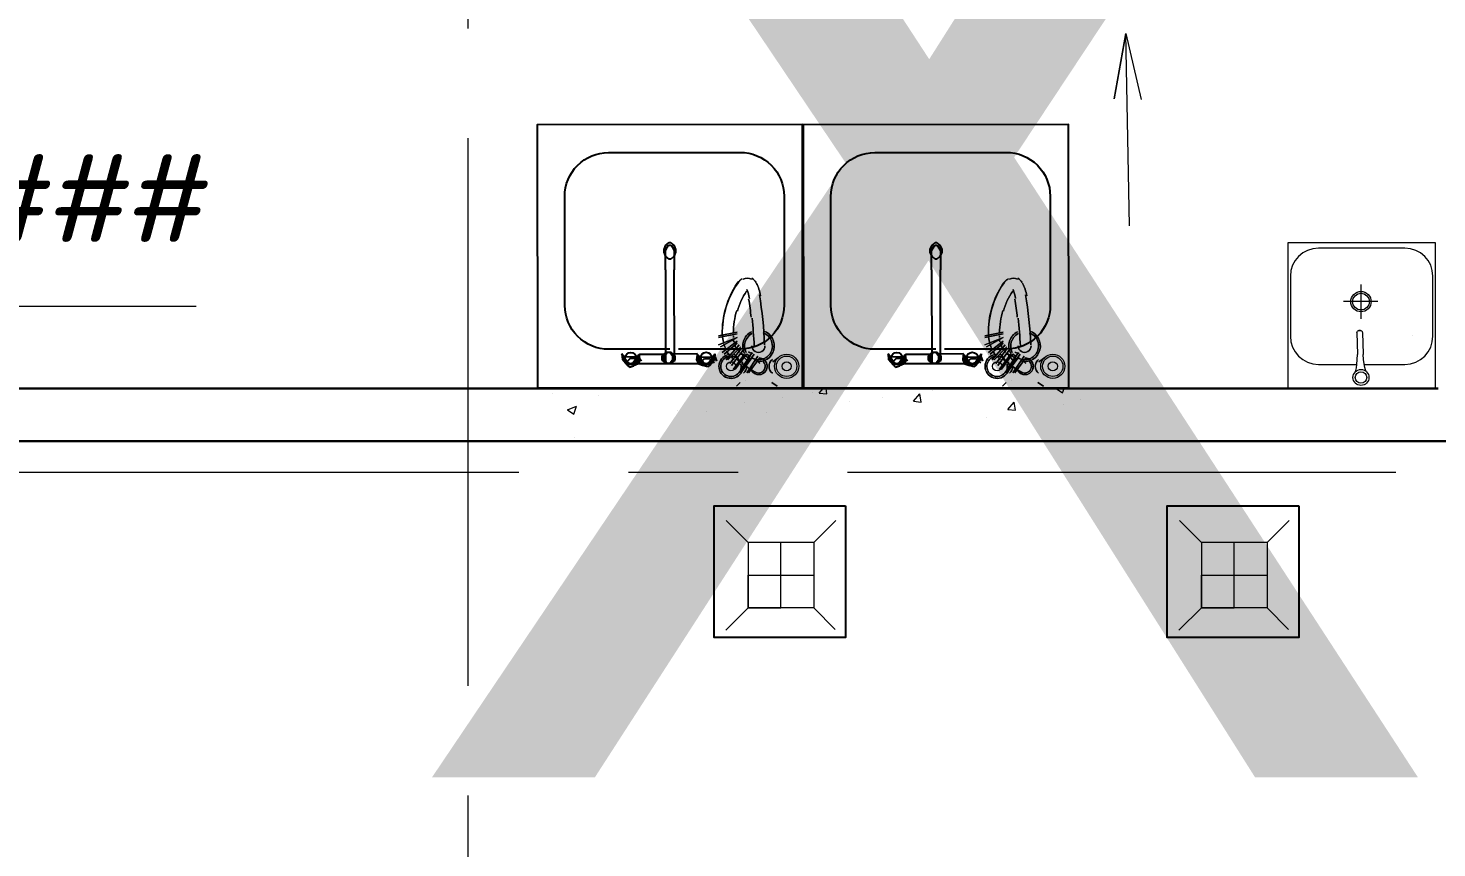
# Model space of a CAD drawing. Header units: millimetres. Extents: x -9096648 to 8741128, y -70248 to 735163.
# Drawn here: x -216237 to -213024, y 114744 to 116614 of the extents above; entities that cross this region are included whole.
import ezdxf
from ezdxf import colors
from ezdxf.entities.mleader import LeaderData, LeaderLine
from ezdxf.enums import TextEntityAlignment as Align
from ezdxf.math import Vec2, Vec3

# ---------------------------------------------------------------- set-up
doc = ezdxf.new("R2018")
doc.units = ezdxf.units.MM
doc.linetypes.add('CENTER', pattern=[2, 1.25, -0.25, 0.25, -0.25])
for name, color, linetype, lineweight in [('АР_Маркер экспликации', 239, 'Continuous', 13), ('АР_Номер помещения', 1, 'Continuous', 25), ('АР_Оси', 193, 'Continuous', 9), ('АР_Отметки', 250, 'Continuous', 15), ('АР_Перегородки газоблок', 165, 'Continuous', 30), ('АР_Перегородки газоблок_Штрих', 165, 'Continuous', 5), ('АР_Помещения_площадь', 19, 'Continuous', 9), ('АР_тонкая линия', 250, 'Continuous', 0), ('ТХ_пищеблок', 30, 'Continuous', 20)]:
    doc.layers.add(name, color=color, linetype=linetype, lineweight=lineweight)
doc.layers.add('АР_Названия помещений', color=124, linetype='Continuous', lineweight=5, plot=False)
doc.layers.add('ТХ_ВК_оборуд.ТХ', color=250, linetype='Continuous')
doc.layers.add('ТХ_ВК_трапы', color=5, linetype='Continuous')
doc.styles.add('ISOCPEUR', font='isocpeui.ttf', dxfattribs={"height": 250})
doc.styles.get("Standard").update_dxf_attribs({"font": 'arial.ttf'})

# ---------------------------------------------------------------- blocks, each defined once
blk = doc.blocks.new('*U2302')
at = {"layer": 'АР_Помещения_площадь', "color": 8}
blk.add_line((1394.2, -2700.6), (971.9, -2700.6), dxfattribs=at)
at = {"color": 8, "style": 'ISOCPEUR', "flags": 1}
blk.add_attdef('КАТЕГОРИЯ', (-499.2, -2092.2), '', height=250, dxfattribs=at)
at = {"layer": 'АР_Номер помещения', "color": 8, "style": 'ISOCPEUR'}
blk.add_attdef('НОМЕР_ПОМЕЩЕНИЯ', text='', height=300, dxfattribs=at).set_placement((2520.3, -1416.1), align=Align.MIDDLE_CENTER)
at = {"layer": 'АР_Помещения_площадь', "color": 8, "lineweight": 30, "flags": 104}
blk.add_attdef('ИМЯ_ПОМЕЩЕНИЯ', text='', height=100, dxfattribs=at).set_placement((157.6, 1217.1), align=Align.MIDDLE_CENTER)
at = {"layer": 'АР_Помещения_площадь', "color": 8, "style": 'ISOCPEUR'}
blk.add_attdef('ПЛОЩАДЬ_ПОМЕЩЕНИЯ', text='', height=200, dxfattribs=at).set_placement((1399.1, -2454.1), align=Align.MIDDLE_RIGHT)
blk = doc.blocks.new('Трап ТХ')
at = {"layer": 'ТХ_ВК_трапы', "color": 8, "lineweight": 0}
for p, q in [((305243.2, -196674.3), (305292.9, -196724.5)), ((305491.2, -196675.5), (305442.2, -196724.5)), ((305292.9, -196724.5), (305292.9, -196874.5)), ((305292.9, -196724.5), (305442.2, -196724.5)), ((305367.6, -196874.5), (305367.6, -196724.5)), ((305442.2, -196724.5), (305442.2, -196874.5)), ((305442.2, -196799.5), (305292.9, -196799.5)), ((305442.2, -196874.5), (305442.2, -196799.5)), ((305243.2, -196924.3), (305292.9, -196874.5)), ((305292.9, -196874.5), (305442.2, -196874.5)), ((305442.2, -196874.5), (305367.6, -196874.5)), ((305493.2, -196925.5), (305442.2, -196874.5))]:
    blk.add_line(p, q, dxfattribs=at)
blk = doc.blocks.new('_DotSmall')
at = {"color": 8, "linetype": 'ByBlock', "const_width": 0.5}
blk.add_lwpolyline([(-0.0625, 0, 1), (0.0625, 0, 1)], format="xyb", close=True, dxfattribs=at)
blk = doc.blocks.new('A$C6f2de472')
at = {"layer": 'АР_тонкая линия', "color": 8, "ltscale": 100}
for p, q in [((54.6, -68.5), (54.6, -734.3)), ((54.6, -734.3), (9.6, -509.7)), ((9.6, -509.7), (54.6, -734.3)), ((54.6, -734.3), (103.6, -505.6))]:
    blk.add_line(p, q, dxfattribs=at)

msp = doc.modelspace()

# ---------------------------------------------------------------- linework, layer by layer
at = {"layer": 'АР_Оси', "color": 8, "linetype": 'CENTER', "ltscale": 1000}
for p, q in [((-215233.92, 134363.15), (-215233.92, 78630.8)), ((-224367.61, 115600.68), (-141189.21, 115600.68))]:
    msp.add_line(p, q, dxfattribs=at)
at = {"layer": 'АР_Перегородки газоблок', "color": 8, "ltscale": 100}
for p, q in [((-217983.92, 115791.92), (-213020.82, 115791.95)), ((-217983.91, 115671.92), (-212900.82, 115671.95))]:
    msp.add_line(p, q, dxfattribs=at)
at = {"layer": 'АР_Перегородки газоблок_Штрих', "color": 8, "linetype": 'Continuous', "ltscale": 100}
for p, q in [((-213079.51, 115912.02), (-213079.51, 115912.02)), ((-215039.84, 115780.54), (-215039.84, 115780.54)), ((-214964.74, 115790.42), (-214964.74, 115790.42)), ((-214936.98, 115775.99), (-214936.98, 115775.99)), ((-214515.19, 115770.19), (-214515.19, 115770.19)), ((-214448.09, 115783.41), (-214448.09, 115783.41)), ((-214432.69, 115781.37), (-214423.81, 115791.95)), ((-214432.69, 115781.37), (-214414.75, 115779.8)), ((-214414.75, 115779.81), (-214416.99, 115791.95)), ((-214287.28, 115771.68), (-214287.28, 115771.68)), ((-214217.51, 115762.55), (-214203.05, 115779.78)), ((-214217.51, 115762.55), (-214199.58, 115760.98)), ((-214199.57, 115760.98), (-214203.04, 115779.79)), ((-214173.66, 115786.64), (-214173.66, 115786.64)), ((-213971.3, 115791.61), (-213971.3, 115791.61)), ((-213892.37, 115791.95), (-213877.5, 115781.92)), ((-213877.5, 115781.92), (-213874.14, 115791.95)), ((-213836.32, 115767.49), (-213836.32, 115767.49)), ((-215006.77, 115743.28), (-214985.77, 115751.34)), ((-215006.77, 115743.28), (-214991.85, 115733.21)), ((-214991.85, 115733.21), (-214985.76, 115751.34)), ((-214755.43, 115741.71), (-214755.43, 115741.71)), ((-214690.14, 115740.16), (-214690.14, 115740.16)), ((-214603.9, 115760.92), (-214603.9, 115760.92)), ((-214551.85, 115736.85), (-214551.85, 115736.85)), ((-214362.39, 115761.79), (-214362.39, 115761.79)), ((-214002.33, 115743.72), (-213987.87, 115760.96)), ((-214002.33, 115743.72), (-213984.4, 115742.15)), ((-213990.35, 115746.37), (-213990.35, 115746.37)), ((-213984.4, 115742.16), (-213987.86, 115760.96)), ((-213875.75, 115755.29), (-213875.75, 115755.29)), ((-214050.7, 115725.26), (-214050.7, 115725.26)), ((-214990.6, 115678.91), (-214990.6, 115678.91))]:
    msp.add_line(p, q, dxfattribs=at)
at = {"layer": 'ТХ_ВК_оборуд.ТХ', "color": 8, "elevation": 171.07}
for points in [[(-214372.42, 115523.89), (-214372.42, 115223.89), (-214672.42, 115223.89), (-214672.42, 115523.89)], [(-213338.49, 115523.89), (-213338.49, 115223.89), (-213638.49, 115223.89), (-213638.49, 115523.89)]]:
    msp.add_lwpolyline(points, close=True, dxfattribs=at)
at = {"layer": 'ТХ_пищеблок', "color": 8, "linetype": 'ByBlock', "lineweight": -2, "ltscale": 100}
for p, q in [((-214786.06, 116108.64, 0), (-214782.07, 116118.64, 0)), ((-214783.06, 116106.64, 0), (-214776.07, 116118.65, 0)), ((-214782.07, 116118.64, 0), (-214775.08, 116124.65, 0)), ((-214776.07, 116118.65, 0), (-214770.07, 116118.65, 0)), ((-214775.08, 116124.65, 0), (-214771.08, 116124.65, 0)), ((-214771.08, 116124.65, 0), (-214764.07, 116118.66, 0)), ((-214770.07, 116118.65, 0), (-214763.06, 116106.66, 0)), ((-214764.07, 116118.66, 0), (-214760.06, 116108.66, 0)), ((-214179.06, 116108.64, 0), (-214175.07, 116118.64, 0)), ((-214176.06, 116106.64, 0), (-214169.07, 116118.65, 0)), ((-214175.07, 116118.64, 0), (-214168.08, 116124.65, 0)), ((-214169.07, 116118.65, 0), (-214163.07, 116118.65, 0)), ((-214168.08, 116124.65, 0), (-214164.08, 116124.65, 0)), ((-214164.08, 116124.65, 0), (-214157.07, 116118.66, 0)), ((-214163.07, 116118.65, 0), (-214156.06, 116106.66, 0)), ((-214157.07, 116118.66, 0), (-214153.06, 116108.66, 0)), ((-214786.06, 116102.64, 0), (-214786.06, 116108.64, 0)), ((-214782.05, 116092.64, 0), (-214786.06, 116102.64, 0)), ((-214783.02, 116062.64, 0), (-214783.06, 116106.64, 0)), ((-214775.04, 116086.65, 0), (-214782.05, 116092.64, 0)), ((-214771.04, 116086.65, 0), (-214775.04, 116086.65, 0)), ((-214764.05, 116092.66, 0), (-214771.04, 116086.65, 0)), ((-214760.06, 116102.66, 0), (-214764.05, 116092.66, 0)), ((-214763.06, 116106.66, 0), (-214763.02, 116062.66, 0)), ((-214760.06, 116108.66, 0), (-214760.06, 116102.66, 0)), ((-214179.06, 116102.64, 0), (-214179.06, 116108.64, 0)), ((-214175.05, 116092.64, 0), (-214179.06, 116102.64, 0)), ((-214176.02, 116062.64, 0), (-214176.06, 116106.64, 0)), ((-214168.04, 116086.65, 0), (-214175.05, 116092.64, 0)), ((-214164.04, 116086.65, 0), (-214168.04, 116086.65, 0)), ((-214157.05, 116092.66, 0), (-214164.04, 116086.65, 0)), ((-214153.06, 116102.66, 0), (-214157.05, 116092.66, 0)), ((-214156.06, 116106.66, 0), (-214156.02, 116062.66, 0)), ((-214153.06, 116108.66, 0), (-214153.06, 116102.66, 0)), ((-214783.02, 116062.64, 0), (-214782.84, 115853.67, 0)), ((-214762.84, 115853.62, 0), (-214763.02, 116062.66, 0)), ((-214176.02, 116062.64, 0), (-214175.84, 115853.67, 0)), ((-214155.84, 115853.62, 0), (-214156.02, 116062.66, 0)), ((-214866.35, 115846.83, 0), (-214882.31, 115870.86, 0)), ((-214882.31, 115870.86, 0), (-214881.33, 115857.85, 0)), ((-214866.35, 115846.83, 0), (-214882.31, 115870.86, 0)), ((-214875.83, 115862.95, 0), (-214878.85, 115853.95, 0)), ((-214875.83, 115862.95, 0), (-214878.85, 115853.95, 0)), ((-214877.33, 115856.85, 0), (-214877.31, 115866.85, 0)), ((-214877.33, 115856.85, 0), (-214877.31, 115866.85, 0)), ((-214845.83, 115863.89, 0), (-214875.83, 115862.95, 0)), ((-214845.83, 115863.89, 0), (-214875.83, 115862.95, 0)), ((-214863.84, 115859.93, 0), (-214873.85, 115849.94, 0)), ((-214863.84, 115859.93, 0), (-214873.85, 115849.94, 0)), ((-214851.84, 115859.9, 0), (-214863.84, 115859.93, 0)), ((-214851.84, 115859.9, 0), (-214863.84, 115859.93, 0)), ((-214844.31, 115867.79, 0), (-214858.35, 115847.81, 0)), ((-214844.31, 115867.79, 0), (-214858.35, 115847.81, 0)), ((-214841.85, 115849.89, 0), (-214851.84, 115859.9, 0)), ((-214841.85, 115849.89, 0), (-214851.84, 115859.9, 0)), ((-214847.35, 115849.79, 0), (-214842.33, 115858.78, 0)), ((-214847.35, 115849.79, 0), (-214842.33, 115858.78, 0)), ((-214837.85, 115853.88, 0), (-214845.83, 115863.89, 0)), ((-214837.85, 115853.88, 0), (-214845.83, 115863.89, 0)), ((-214845.33, 115856.79, 0), (-214845.31, 115866.79, 0)), ((-214845.33, 115856.79, 0), (-214845.31, 115866.79, 0)), ((-214844.31, 115867.79, 0), (-214841.31, 115870.78, 0)), ((-214844.31, 115867.79, 0), (-214841.31, 115870.78, 0)), ((-214842.33, 115858.78, 0), (-214844.31, 115867.79, 0)), ((-214842.33, 115858.78, 0), (-214844.31, 115867.79, 0)), ((-214841.31, 115870.78, 0), (-214842.31, 115867.78, 0)), ((-214841.31, 115870.78, 0), (-214842.31, 115867.78, 0)), ((-214841.33, 115856.78, 0), (-214842.31, 115867.78, 0)), ((-214841.33, 115856.78, 0), (-214842.31, 115867.78, 0)), ((-214841.42, 115870.46, 0), (-214786.3, 115870.51, 0)), ((-214791.31, 115866.69, 0), (-214791.33, 115856.69, 0)), ((-214791.31, 115866.69, 0), (-214791.33, 115856.69, 0)), ((-214782.3, 115873.67, 0), (-214791.31, 115866.69, 0)), ((-214782.3, 115873.67, 0), (-214791.31, 115866.69, 0)), ((-214788.31, 115866.68, 0), (-214788.34, 115855.68, 0)), ((-214788.31, 115866.68, 0), (-214788.34, 115855.68, 0)), ((-214781.3, 115873.67, 0), (-214788.31, 115866.68, 0)), ((-214781.3, 115873.67, 0), (-214788.31, 115866.68, 0)), ((-214786.39, 115864.46, 0), (-214779.37, 115873.65, 0)), ((-214786.38, 115858.62, 0), (-214786.39, 115864.46, 0)), ((-214786.33, 115858.68, 0), (-214779.35, 115848.66, 0)), ((-214786.33, 115858.68, 0), (-214779.35, 115848.66, 0)), ((-214770.3, 115873.65, 0), (-214782.3, 115873.67, 0)), ((-214770.3, 115873.65, 0), (-214782.3, 115873.67, 0)), ((-214766.33, 115864.47, 0), (-214773.37, 115873.65, 0)), ((-214773.35, 115848.65, 0), (-214766.33, 115858.64, 0)), ((-214773.35, 115848.65, 0), (-214766.33, 115858.64, 0)), ((-214764.31, 115866.64, 0), (-214771.3, 115873.65, 0)), ((-214764.31, 115866.64, 0), (-214771.3, 115873.65, 0)), ((-214761.31, 115866.63, 0), (-214770.3, 115873.65, 0)), ((-214761.31, 115866.63, 0), (-214770.3, 115873.65, 0)), ((-214766.33, 115858.64, 0), (-214766.33, 115864.47, 0)), ((-214711.18, 115870.57, 0), (-214766.3, 115870.52, 0)), ((-214764.34, 115855.64, 0), (-214764.31, 115866.64, 0)), ((-214764.34, 115855.64, 0), (-214764.31, 115866.64, 0)), ((-214761.33, 115856.63, 0), (-214761.31, 115866.63, 0)), ((-214761.33, 115856.63, 0), (-214761.31, 115866.63, 0)), ((-214711.29, 115870.89, 0), (-214710.28, 115867.9, 0)), ((-214708.28, 115867.91, 0), (-214711.29, 115870.89, 0)), ((-214711.29, 115870.89, 0), (-214710.28, 115867.9, 0)), ((-214708.28, 115867.91, 0), (-214711.29, 115870.89, 0)), ((-214711.24, 115856.89, 0), (-214710.28, 115867.9, 0)), ((-214711.24, 115856.89, 0), (-214710.28, 115867.9, 0)), ((-214710.25, 115858.9, 0), (-214708.28, 115867.91, 0)), ((-214710.25, 115858.9, 0), (-214708.28, 115867.91, 0)), ((-214705.22, 115849.92, 0), (-214710.25, 115858.9, 0)), ((-214705.22, 115849.92, 0), (-214710.25, 115858.9, 0)), ((-214708.28, 115867.91, 0), (-214694.21, 115847.96, 0)), ((-214708.28, 115867.91, 0), (-214694.21, 115847.96, 0)), ((-214707.83, 115853.99, 0), (-214699.87, 115864.02, 0)), ((-214707.83, 115853.99, 0), (-214699.87, 115864.02, 0)), ((-214707.24, 115856.91, 0), (-214707.28, 115866.91, 0)), ((-214707.24, 115856.91, 0), (-214707.28, 115866.91, 0)), ((-214703.82, 115850.01, 0), (-214693.85, 115860.04, 0)), ((-214703.82, 115850.01, 0), (-214693.85, 115860.04, 0)), ((-214699.87, 115864.02, 0), (-214669.86, 115863.13, 0)), ((-214699.87, 115864.02, 0), (-214669.86, 115863.13, 0)), ((-214693.85, 115860.04, 0), (-214681.85, 115860.09, 0)), ((-214693.85, 115860.04, 0), (-214681.85, 115860.09, 0)), ((-214686.2, 115846.98, 0), (-214670.29, 115871.04, 0)), ((-214686.2, 115846.98, 0), (-214670.29, 115871.04, 0)), ((-214681.85, 115860.09, 0), (-214671.82, 115850.12, 0)), ((-214681.85, 115860.09, 0), (-214671.82, 115850.12, 0)), ((-214675.24, 115857.02, 0), (-214675.28, 115867.02, 0)), ((-214675.24, 115857.02, 0), (-214675.28, 115867.02, 0)), ((-214670.29, 115871.04, 0), (-214671.24, 115858.04, 0)), ((-214669.86, 115863.13, 0), (-214666.83, 115854.14, 0)), ((-214669.86, 115863.13, 0), (-214666.83, 115854.14, 0)), ((-214259.35, 115846.83, 0), (-214275.31, 115870.86, 0)), ((-214275.31, 115870.86, 0), (-214274.33, 115857.85, 0)), ((-214259.35, 115846.83, 0), (-214275.31, 115870.86, 0)), ((-214268.83, 115862.95, 0), (-214271.85, 115853.95, 0)), ((-214268.83, 115862.95, 0), (-214271.85, 115853.95, 0)), ((-214270.33, 115856.85, 0), (-214270.31, 115866.85, 0)), ((-214270.33, 115856.85, 0), (-214270.31, 115866.85, 0)), ((-214238.83, 115863.89, 0), (-214268.83, 115862.95, 0)), ((-214238.83, 115863.89, 0), (-214268.83, 115862.95, 0)), ((-214256.84, 115859.93, 0), (-214266.85, 115849.94, 0)), ((-214256.84, 115859.93, 0), (-214266.85, 115849.94, 0)), ((-214244.84, 115859.9, 0), (-214256.84, 115859.93, 0)), ((-214244.84, 115859.9, 0), (-214256.84, 115859.93, 0)), ((-214237.31, 115867.79, 0), (-214251.35, 115847.81, 0)), ((-214237.31, 115867.79, 0), (-214251.35, 115847.81, 0)), ((-214234.85, 115849.89, 0), (-214244.84, 115859.9, 0)), ((-214234.85, 115849.89, 0), (-214244.84, 115859.9, 0)), ((-214240.35, 115849.79, 0), (-214235.33, 115858.78, 0)), ((-214240.35, 115849.79, 0), (-214235.33, 115858.78, 0)), ((-214230.85, 115853.88, 0), (-214238.83, 115863.89, 0)), ((-214230.85, 115853.88, 0), (-214238.83, 115863.89, 0)), ((-214238.33, 115856.79, 0), (-214238.31, 115866.79, 0)), ((-214238.33, 115856.79, 0), (-214238.31, 115866.79, 0)), ((-214237.31, 115867.79, 0), (-214234.31, 115870.78, 0)), ((-214237.31, 115867.79, 0), (-214234.31, 115870.78, 0)), ((-214235.33, 115858.78, 0), (-214237.31, 115867.79, 0)), ((-214235.33, 115858.78, 0), (-214237.31, 115867.79, 0)), ((-214234.31, 115870.78, 0), (-214235.31, 115867.78, 0)), ((-214234.31, 115870.78, 0), (-214235.31, 115867.78, 0)), ((-214234.33, 115856.78, 0), (-214235.31, 115867.78, 0)), ((-214234.33, 115856.78, 0), (-214235.31, 115867.78, 0)), ((-214234.42, 115870.46, 0), (-214179.3, 115870.51, 0)), ((-214184.31, 115866.69, 0), (-214184.33, 115856.69, 0)), ((-214184.31, 115866.69, 0), (-214184.33, 115856.69, 0)), ((-214175.3, 115873.67, 0), (-214184.31, 115866.69, 0)), ((-214175.3, 115873.67, 0), (-214184.31, 115866.69, 0)), ((-214181.31, 115866.68, 0), (-214181.34, 115855.68, 0)), ((-214181.31, 115866.68, 0), (-214181.34, 115855.68, 0)), ((-214174.3, 115873.67, 0), (-214181.31, 115866.68, 0)), ((-214174.3, 115873.67, 0), (-214181.31, 115866.68, 0)), ((-214179.39, 115864.46, 0), (-214172.37, 115873.65, 0)), ((-214179.38, 115858.62, 0), (-214179.39, 115864.46, 0)), ((-214179.33, 115858.68, 0), (-214172.35, 115848.66, 0)), ((-214179.33, 115858.68, 0), (-214172.35, 115848.66, 0)), ((-214163.3, 115873.65, 0), (-214175.3, 115873.67, 0)), ((-214163.3, 115873.65, 0), (-214175.3, 115873.67, 0)), ((-214159.33, 115864.47, 0), (-214166.37, 115873.65, 0)), ((-214166.35, 115848.65, 0), (-214159.33, 115858.64, 0)), ((-214166.35, 115848.65, 0), (-214159.33, 115858.64, 0)), ((-214157.31, 115866.64, 0), (-214164.3, 115873.65, 0)), ((-214157.31, 115866.64, 0), (-214164.3, 115873.65, 0)), ((-214154.31, 115866.63, 0), (-214163.3, 115873.65, 0)), ((-214154.31, 115866.63, 0), (-214163.3, 115873.65, 0)), ((-214159.33, 115858.64, 0), (-214159.33, 115864.47, 0)), ((-214104.18, 115870.57, 0), (-214159.3, 115870.52, 0)), ((-214157.34, 115855.64, 0), (-214157.31, 115866.64, 0)), ((-214157.34, 115855.64, 0), (-214157.31, 115866.64, 0)), ((-214154.33, 115856.63, 0), (-214154.31, 115866.63, 0)), ((-214154.33, 115856.63, 0), (-214154.31, 115866.63, 0)), ((-214104.29, 115870.89, 0), (-214103.28, 115867.9, 0)), ((-214101.28, 115867.91, 0), (-214104.29, 115870.89, 0)), ((-214104.29, 115870.89, 0), (-214103.28, 115867.9, 0)), ((-214101.28, 115867.91, 0), (-214104.29, 115870.89, 0)), ((-214104.24, 115856.89, 0), (-214103.28, 115867.9, 0)), ((-214104.24, 115856.89, 0), (-214103.28, 115867.9, 0)), ((-214103.25, 115858.9, 0), (-214101.28, 115867.91, 0)), ((-214103.25, 115858.9, 0), (-214101.28, 115867.91, 0)), ((-214098.22, 115849.92, 0), (-214103.25, 115858.9, 0)), ((-214098.22, 115849.92, 0), (-214103.25, 115858.9, 0)), ((-214101.28, 115867.91, 0), (-214087.21, 115847.96, 0)), ((-214101.28, 115867.91, 0), (-214087.21, 115847.96, 0)), ((-214100.83, 115853.99, 0), (-214092.87, 115864.02, 0)), ((-214100.83, 115853.99, 0), (-214092.87, 115864.02, 0)), ((-214100.24, 115856.91, 0), (-214100.28, 115866.91, 0)), ((-214100.24, 115856.91, 0), (-214100.28, 115866.91, 0)), ((-214096.82, 115850.01, 0), (-214086.85, 115860.04, 0)), ((-214096.82, 115850.01, 0), (-214086.85, 115860.04, 0)), ((-214092.87, 115864.02, 0), (-214062.86, 115863.13, 0)), ((-214092.87, 115864.02, 0), (-214062.86, 115863.13, 0)), ((-214086.85, 115860.04, 0), (-214074.85, 115860.09, 0)), ((-214086.85, 115860.04, 0), (-214074.85, 115860.09, 0)), ((-214079.2, 115846.98, 0), (-214063.29, 115871.04, 0)), ((-214079.2, 115846.98, 0), (-214063.29, 115871.04, 0)), ((-214074.85, 115860.09, 0), (-214064.82, 115850.12, 0)), ((-214074.85, 115860.09, 0), (-214064.82, 115850.12, 0)), ((-214068.24, 115857.02, 0), (-214068.28, 115867.02, 0)), ((-214068.24, 115857.02, 0), (-214068.28, 115867.02, 0)), ((-214063.29, 115871.04, 0), (-214064.24, 115858.04, 0)), ((-214062.86, 115863.13, 0), (-214059.83, 115854.14, 0)), ((-214062.86, 115863.13, 0), (-214059.83, 115854.14, 0)), ((-214870.36, 115844.83, 0), (-214881.33, 115857.85, 0)), ((-214870.36, 115844.83, 0), (-214881.33, 115857.85, 0)), ((-214877.33, 115856.85, 0), (-214867.35, 115847.83, 0)), ((-214877.33, 115856.85, 0), (-214867.35, 115847.83, 0)), ((-214870.36, 115844.83, 0), (-214868.35, 115847.83, 0)), ((-214870.36, 115844.83, 0), (-214868.35, 115847.83, 0)), ((-214870.36, 115844.83, 0), (-214865.36, 115840.82, 0)), ((-214870.36, 115844.83, 0), (-214865.36, 115840.82, 0)), ((-214868.35, 115847.83, 0), (-214866.35, 115846.83, 0)), ((-214868.35, 115847.83, 0), (-214866.35, 115846.83, 0)), ((-214867.35, 115847.83, 0), (-214855.35, 115847.81, 0)), ((-214867.35, 115847.83, 0), (-214855.35, 115847.81, 0)), ((-214859.35, 115845.81, 0), (-214866.35, 115846.83, 0)), ((-214859.35, 115845.81, 0), (-214866.35, 115846.83, 0)), ((-214865.36, 115840.82, 0), (-214856.36, 115843.81, 0)), ((-214865.36, 115840.82, 0), (-214856.36, 115843.81, 0)), ((-214859.35, 115845.81, 0), (-214858.35, 115847.81, 0)), ((-214859.35, 115845.81, 0), (-214858.35, 115847.81, 0)), ((-214858.35, 115847.81, 0), (-214847.35, 115849.79, 0)), ((-214858.35, 115847.81, 0), (-214847.35, 115849.79, 0)), ((-214845.35, 115847.79, 0), (-214856.36, 115843.81, 0)), ((-214845.35, 115847.79, 0), (-214856.36, 115843.81, 0)), ((-214855.35, 115847.81, 0), (-214845.33, 115856.79, 0)), ((-214855.35, 115847.81, 0), (-214845.33, 115856.79, 0)), ((-214845.35, 115847.79, 0), (-214841.33, 115856.78, 0)), ((-214845.35, 115847.79, 0), (-214841.33, 115856.78, 0)), ((-214707.21, 115847.91, 0), (-214845.35, 115847.79, 0)), ((-214791.33, 115856.69, 0), (-214782.35, 115849.67, 0)), ((-214791.33, 115856.69, 0), (-214782.35, 115849.67, 0)), ((-214788.34, 115855.68, 0), (-214781.35, 115848.67, 0)), ((-214788.34, 115855.68, 0), (-214781.35, 115848.67, 0)), ((-214782.35, 115849.67, 0), (-214770.35, 115849.65, 0)), ((-214782.35, 115849.67, 0), (-214770.35, 115849.65, 0)), ((-214781.35, 115848.67, 0), (-214771.35, 115848.65, 0)), ((-214781.35, 115848.67, 0), (-214771.35, 115848.65, 0)), ((-214771.35, 115848.65, 0), (-214764.34, 115855.64, 0)), ((-214771.35, 115848.65, 0), (-214764.34, 115855.64, 0)), ((-214770.35, 115849.65, 0), (-214761.33, 115856.63, 0)), ((-214770.35, 115849.65, 0), (-214761.33, 115856.63, 0)), ((-214707.21, 115847.91, 0), (-214711.24, 115856.89, 0)), ((-214707.21, 115847.91, 0), (-214711.24, 115856.89, 0)), ((-214697.21, 115847.95, 0), (-214707.24, 115856.91, 0)), ((-214697.21, 115847.95, 0), (-214707.24, 115856.91, 0)), ((-214707.21, 115847.91, 0), (-214696.19, 115843.95, 0)), ((-214707.21, 115847.91, 0), (-214696.19, 115843.95, 0)), ((-214694.21, 115847.96, 0), (-214705.22, 115849.92, 0)), ((-214694.21, 115847.96, 0), (-214705.22, 115849.92, 0)), ((-214685.21, 115847.99, 0), (-214697.21, 115847.95, 0)), ((-214685.21, 115847.99, 0), (-214697.21, 115847.95, 0)), ((-214687.18, 115840.98, 0), (-214696.19, 115843.95, 0)), ((-214687.18, 115840.98, 0), (-214696.19, 115843.95, 0)), ((-214693.2, 115845.96, 0), (-214694.21, 115847.96, 0)), ((-214693.2, 115845.96, 0), (-214694.21, 115847.96, 0)), ((-214693.2, 115845.96, 0), (-214686.2, 115846.98, 0)), ((-214693.2, 115845.96, 0), (-214686.2, 115846.98, 0)), ((-214682.2, 115845, 0), (-214687.18, 115840.98, 0)), ((-214682.2, 115845, 0), (-214687.18, 115840.98, 0)), ((-214684.21, 115847.99, 0), (-214686.2, 115846.98, 0)), ((-214684.21, 115847.99, 0), (-214686.2, 115846.98, 0)), ((-214675.24, 115857.02, 0), (-214685.21, 115847.99, 0)), ((-214675.24, 115857.02, 0), (-214685.21, 115847.99, 0)), ((-214682.2, 115845, 0), (-214684.21, 115847.99, 0)), ((-214682.2, 115845, 0), (-214684.21, 115847.99, 0)), ((-214682.2, 115845, 0), (-214671.24, 115858.04, 0)), ((-214682.2, 115845, 0), (-214671.24, 115858.04, 0)), ((-214263.36, 115844.83, 0), (-214274.33, 115857.85, 0)), ((-214263.36, 115844.83, 0), (-214274.33, 115857.85, 0)), ((-214270.33, 115856.85, 0), (-214260.35, 115847.83, 0)), ((-214270.33, 115856.85, 0), (-214260.35, 115847.83, 0)), ((-214263.36, 115844.83, 0), (-214261.35, 115847.83, 0)), ((-214263.36, 115844.83, 0), (-214261.35, 115847.83, 0)), ((-214263.36, 115844.83, 0), (-214258.36, 115840.82, 0)), ((-214263.36, 115844.83, 0), (-214258.36, 115840.82, 0)), ((-214261.35, 115847.83, 0), (-214259.35, 115846.83, 0)), ((-214261.35, 115847.83, 0), (-214259.35, 115846.83, 0)), ((-214260.35, 115847.83, 0), (-214248.35, 115847.81, 0)), ((-214260.35, 115847.83, 0), (-214248.35, 115847.81, 0)), ((-214252.35, 115845.81, 0), (-214259.35, 115846.83, 0)), ((-214252.35, 115845.81, 0), (-214259.35, 115846.83, 0)), ((-214258.36, 115840.82, 0), (-214249.36, 115843.81, 0)), ((-214258.36, 115840.82, 0), (-214249.36, 115843.81, 0)), ((-214252.35, 115845.81, 0), (-214251.35, 115847.81, 0)), ((-214252.35, 115845.81, 0), (-214251.35, 115847.81, 0)), ((-214251.35, 115847.81, 0), (-214240.35, 115849.79, 0)), ((-214251.35, 115847.81, 0), (-214240.35, 115849.79, 0)), ((-214238.35, 115847.79, 0), (-214249.36, 115843.81, 0)), ((-214238.35, 115847.79, 0), (-214249.36, 115843.81, 0)), ((-214248.35, 115847.81, 0), (-214238.33, 115856.79, 0)), ((-214248.35, 115847.81, 0), (-214238.33, 115856.79, 0)), ((-214238.35, 115847.79, 0), (-214234.33, 115856.78, 0)), ((-214238.35, 115847.79, 0), (-214234.33, 115856.78, 0)), ((-214100.21, 115847.91, 0), (-214238.35, 115847.79, 0)), ((-214184.33, 115856.69, 0), (-214175.35, 115849.67, 0)), ((-214184.33, 115856.69, 0), (-214175.35, 115849.67, 0)), ((-214181.34, 115855.68, 0), (-214174.35, 115848.67, 0)), ((-214181.34, 115855.68, 0), (-214174.35, 115848.67, 0)), ((-214175.35, 115849.67, 0), (-214163.35, 115849.65, 0)), ((-214175.35, 115849.67, 0), (-214163.35, 115849.65, 0)), ((-214174.35, 115848.67, 0), (-214164.35, 115848.65, 0)), ((-214174.35, 115848.67, 0), (-214164.35, 115848.65, 0)), ((-214164.35, 115848.65, 0), (-214157.34, 115855.64, 0)), ((-214164.35, 115848.65, 0), (-214157.34, 115855.64, 0)), ((-214163.35, 115849.65, 0), (-214154.33, 115856.63, 0)), ((-214163.35, 115849.65, 0), (-214154.33, 115856.63, 0)), ((-214100.21, 115847.91, 0), (-214104.24, 115856.89, 0)), ((-214100.21, 115847.91, 0), (-214104.24, 115856.89, 0)), ((-214090.21, 115847.95, 0), (-214100.24, 115856.91, 0)), ((-214090.21, 115847.95, 0), (-214100.24, 115856.91, 0)), ((-214100.21, 115847.91, 0), (-214089.19, 115843.95, 0)), ((-214100.21, 115847.91, 0), (-214089.19, 115843.95, 0)), ((-214087.21, 115847.96, 0), (-214098.22, 115849.92, 0)), ((-214087.21, 115847.96, 0), (-214098.22, 115849.92, 0)), ((-214078.21, 115847.99, 0), (-214090.21, 115847.95, 0)), ((-214078.21, 115847.99, 0), (-214090.21, 115847.95, 0)), ((-214080.18, 115840.98, 0), (-214089.19, 115843.95, 0)), ((-214080.18, 115840.98, 0), (-214089.19, 115843.95, 0)), ((-214086.2, 115845.96, 0), (-214087.21, 115847.96, 0)), ((-214086.2, 115845.96, 0), (-214087.21, 115847.96, 0)), ((-214086.2, 115845.96, 0), (-214079.2, 115846.98, 0)), ((-214086.2, 115845.96, 0), (-214079.2, 115846.98, 0)), ((-214075.2, 115845, 0), (-214080.18, 115840.98, 0)), ((-214075.2, 115845, 0), (-214080.18, 115840.98, 0)), ((-214077.21, 115847.99, 0), (-214079.2, 115846.98, 0)), ((-214077.21, 115847.99, 0), (-214079.2, 115846.98, 0)), ((-214068.24, 115857.02, 0), (-214078.21, 115847.99, 0)), ((-214068.24, 115857.02, 0), (-214078.21, 115847.99, 0)), ((-214075.2, 115845, 0), (-214077.21, 115847.99, 0)), ((-214075.2, 115845, 0), (-214077.21, 115847.99, 0)), ((-214075.2, 115845, 0), (-214064.24, 115858.04, 0)), ((-214075.2, 115845, 0), (-214064.24, 115858.04, 0))]:
    msp.add_line(p, q, dxfattribs=at)
at = {"layer": 'ТХ_пищеблок', "color": 8}
for p, q in [((-213026.76, 116123.95), (-213363.76, 116123.95)), ((-213363.76, 116123.95), (-213363.76, 115791.95)), ((-213026.76, 115791.95), (-213026.76, 116123.95)), ((-213096.76, 116111.95), (-213293.76, 116111.95)), ((-213357.76, 116047.95), (-213357.76, 115910.95)), ((-213196.82, 116028.82), (-213196.74, 115950.51)), ((-213032.76, 115910.95), (-213032.76, 116047.95)), ((-213158.09, 115990.04), (-213236.41, 115989.96)), ((-213204.91, 115922.32), (-213204.14, 115923.04)), ((-213204.91, 115922.32), (-213204.14, 115923.04)), ((-213204.14, 115923.04), (-213203.24, 115923.64)), ((-213204.14, 115923.04), (-213203.24, 115923.64)), ((-213203.41, 115923.77), (-213202.88, 115924.12)), ((-213203.24, 115923.64), (-213202.22, 115924.1)), ((-213203.24, 115923.64), (-213202.22, 115924.1)), ((-213202.88, 115924.12), (-213202.11, 115924.46)), ((-213202.6, 115924.13), (-213201.54, 115924.42)), ((-213202.6, 115924.13), (-213201.54, 115924.42)), ((-213202.11, 115924.46), (-213201.29, 115924.68)), ((-213201.54, 115924.42), (-213200.44, 115924.53)), ((-213201.54, 115924.42), (-213200.44, 115924.53)), ((-213201.29, 115924.68), (-213200.44, 115924.77)), ((-213200.44, 115924.77), (-213199.59, 115924.73)), ((-213200.44, 115924.53), (-213199.33, 115924.48)), ((-213200.44, 115924.53), (-213199.33, 115924.48)), ((-213199.59, 115924.73), (-213198.76, 115924.56)), ((-213199.33, 115924.48), (-213198.25, 115924.26)), ((-213199.33, 115924.48), (-213198.25, 115924.26)), ((-213198.76, 115924.56), (-213197.98, 115924.26)), ((-213197.98, 115924.26), (-213197.43, 115923.94)), ((-213197.87, 115924.22), (-213196.82, 115923.82)), ((-213197.87, 115924.22), (-213196.82, 115923.82)), ((-213196.82, 115923.82), (-213195.89, 115923.28)), ((-213196.82, 115923.82), (-213195.89, 115923.28)), ((-213195.89, 115923.28), (-213195.08, 115922.6)), ((-213195.89, 115923.28), (-213195.08, 115922.6)), ((-213206.27, 115919.55), (-213206.01, 115920.53)), ((-213206.27, 115919.55), (-213206.01, 115920.53)), ((-213206.27, 115919.55), (-213204.94, 115869.17)), ((-213206.27, 115919.55), (-213204.94, 115869.17)), ((-213206.01, 115920.53), (-213205.56, 115921.44)), ((-213205.56, 115921.44), (-213204.91, 115922.32)), ((-213195.08, 115922.6), (-213194.38, 115921.76)), ((-213194.38, 115921.76), (-213193.88, 115920.87)), ((-213194.38, 115921.76), (-213193.88, 115920.87)), ((-213193.88, 115920.87), (-213193.57, 115919.92)), ((-213193.88, 115920.87), (-213193.57, 115919.92)), ((-213193.57, 115919.92), (-213192.14, 115870.53)), ((-213205.5, 115857.76), (-213204.94, 115869.17)), ((-213192.16, 115870.59), (-213192.14, 115870.53)), ((-213192.14, 115870.53), (-213192.02, 115869.54)), ((-213192.14, 115870.53), (-213192.02, 115869.54)), ((-213190.81, 115858.18), (-213192.02, 115869.54)), ((-213293.76, 115846.95), (-213206.47, 115846.95)), ((-213209.81, 115829.64), (-213208.48, 115833.03)), ((-213208.5, 115832.89), (-213207.38, 115838.83)), ((-213207.38, 115838.83), (-213206.48, 115846.84)), ((-213206.49, 115846.77), (-213205.5, 115857.76)), ((-213189.51, 115847.86), (-213190.81, 115858.18)), ((-213188.17, 115839.99), (-213189.52, 115847.93)), ((-213189.35, 115846.95), (-213096.76, 115846.95)), ((-213186.71, 115834.12), (-213188.17, 115839.99)), ((-213185.21, 115830.95), (-213186.74, 115834.26)), ((-213185.21, 115830.95), (-213186.74, 115834.26)), ((-213378.76, 115793.7), (-213041.76, 115793.7))]:
    msp.add_line(p, q, dxfattribs=at)
at = {"layer": 'ТХ_пищеблок', "color": 8, "linetype": 'ByBlock', "lineweight": -2, "ltscale": 100, "elevation": 0}
for points in [[(-215075.29, 115793.56), (-214470.29, 115794.09), (-214470.82, 116394.09), (-215075.82, 116393.56), (-215075.29, 115793.56)], [(-214468.29, 115793.56), (-213863.29, 115794.09), (-213863.82, 116394.09), (-214468.82, 116393.56), (-214468.29, 115793.56)]]:
    msp.add_lwpolyline(points, dxfattribs=at)
for points in [[(-214773.37, 115881.55), (-214912.57, 115881.43, -0.4142136), (-215012.66, 115981.34), (-215012.88, 116230.16, -0.4142136), (-214912.96, 116330.25), (-214612.71, 116330.51, -0.4142136), (-214512.62, 116230.6), (-214512.4, 115981.78, -0.4142136), (-214612.32, 115881.7), (-214753.37, 115881.57)], [(-214166.37, 115881.55), (-214305.57, 115881.43, -0.4142136), (-214405.66, 115981.34), (-214405.88, 116230.16, -0.4142136), (-214305.96, 116330.25), (-214005.71, 116330.51, -0.4142136), (-213905.62, 116230.6), (-213905.4, 115981.78, -0.4142136), (-214005.32, 115881.7), (-214146.37, 115881.57)]]:
    msp.add_lwpolyline(points, format="xyb", dxfattribs=at)
at = {"layer": 'ТХ_пищеблок', "color": 8, "lineweight": 0, "elevation": 0}
for points in [[(-214619.72, 116032.03, -0.0984024), (-214607.9, 116042.34, 0.0984024), (-214619.17, 116030.94, 0.1538852), (-214653.46, 115915.06, -0.1538852), (-214619.72, 116032.03)], [(-214012.72, 116032.03, -0.0984024), (-214000.9, 116042.34, 0.0984024), (-214012.17, 116030.94, 0.1538852), (-214046.46, 115915.06, -0.1538852), (-214012.72, 116032.03)], [(-214579.6, 115829.7, -0.0163587), (-214599.22, 115842.65, 0.0163587), (-214578.25, 115829.98, 1.0001093), (-214562.19, 115854.86, -1.0001093), (-214579.6, 115829.7)], [(-213972.6, 115829.7, -0.0163587), (-213992.22, 115842.65, 0.0163587), (-213971.25, 115829.98, 1.0001093), (-213955.19, 115854.86, -1.0001093), (-213972.6, 115829.7)]]:
    msp.add_lwpolyline(points, format="xyb", dxfattribs=at)
for points in [[(-214586.97, 116040.94, 0.2632025), (-214605.72, 116040.98, -0.2632025)], [(-214576.65, 116033.66, 0.1284458), (-214586.3, 116043.65, -0.1284458)], [(-214566.16, 116003.62, 0.0767929), (-214575.93, 116032.33, -0.0767929)], [(-213979.97, 116040.94, 0.2632025), (-213998.72, 116040.98, -0.2632025)], [(-213969.65, 116033.66, 0.1284458), (-213979.3, 116043.65, -0.1284458)], [(-213959.16, 116003.62, 0.0767929), (-213968.93, 116032.33, -0.0767929)], [(-214598.1, 116014.13, 0.0865616), (-214619.05, 115968.54, -0.0865616)], [(-214591.65, 115996.83, 0.0486418), (-214597.4, 116017.84, -0.0486418)], [(-214587.81, 115954.26, 0.021688), (-214593.45, 115995.95, -0.021688)], [(-214557.04, 115891.51, 0.0301525), (-214568.85, 116005.91, -0.0301525)], [(-213991.1, 116014.13, 0.0865616), (-214012.05, 115968.54, -0.0865616)], [(-213984.65, 115996.83, 0.0486418), (-213990.4, 116017.84, -0.0486418)], [(-213980.81, 115954.26, 0.021688), (-213986.45, 115995.95, -0.021688)], [(-213950.04, 115891.51, 0.0301525), (-213961.85, 116005.91, -0.0301525)], [(-214620.55, 115969.56, 0.0734966), (-214628.11, 115918.79, -0.0734966)], [(-214013.55, 115969.56, 0.0734966), (-214021.11, 115918.79, -0.0734966)], [(-214580.58, 115888.99, 0.0085311), (-214585.44, 115952.6, -0.0085311)], [(-214576.96, 115853.52, 0.9218437), (-214559.35, 115923.01, -0.9218437)], [(-213973.58, 115888.99, 0.0085311), (-213978.44, 115952.6, -0.0085311)], [(-213969.96, 115853.52, 0.9218437), (-213952.35, 115923.01, -0.9218437)], [(-214653.33, 115913.11, 0.0437078), (-214650.99, 115897.43, -0.0437078)], [(-214650.03, 115893.72, 0.0388219), (-214645.15, 115880.55, -0.0388219)], [(-214587.03, 115921.18, 0.4231027), (-214602.68, 115872.01, -0.4231027)], [(-214585.82, 115917.04, 0.4137794), (-214599.07, 115874.2, -0.4137794)], [(-214587.86, 115862.11, 1.1087074), (-214559.97, 115918.77, -1.1087074)], [(-214046.33, 115913.11, 0.0437078), (-214043.99, 115897.43, -0.0437078)], [(-214043.03, 115893.72, 0.0388219), (-214038.15, 115880.55, -0.0388219)], [(-213980.03, 115921.18, 0.4231027), (-213995.68, 115872.01, -0.4231027)], [(-213978.82, 115917.04, 0.4137794), (-213992.07, 115874.2, -0.4137794)], [(-213980.86, 115862.11, 1.1087074), (-213952.97, 115918.77, -1.1087074)], [(-214632.54, 115869.9, 3.3495143), (-214608.03, 115852.33, -3.3495143)], [(-214636.24, 115865.55, 2.5734002), (-214610.87, 115847.01, -2.5734002)], [(-214643.45, 115877.06, 0.0304455), (-214637.86, 115867.62, -0.0304455)], [(-214633.28, 115865.56, 0.0210487), (-214626.68, 115857.39, -0.0210487)], [(-214621.44, 115862.21, 0.1211221), (-214632.01, 115865.63, -0.1211221)], [(-214627.61, 115871.49, 0.0200707), (-214620.46, 115864.42, -0.0200707)], [(-214620.41, 115858.89, 0.0068665), (-214612.99, 115852.92, -0.0068665)], [(-214612.31, 115851.64, 0.1115713), (-214618.35, 115859.92, -0.1115713)], [(-214600.42, 115868.32, 0.0712357), (-214593.43, 115860.88, -0.0712357)], [(-214597.33, 115871.29, 0.0758007), (-214590.87, 115864.26, -0.0758007)], [(-214593.66, 115875.49, 0.0714966), (-214584.3, 115871.3, -0.0714966)], [(-214588.01, 115835.66, 1.8791485), (-214569.8, 115861.45, -1.8791485)], [(-214587.1, 115833.62, 1.6395732), (-214567.57, 115861.29, -1.6395732)], [(-214585.8, 115888.99, 1.0000493), (-214556.18, 115888.99, -1.0000493)], [(-214025.54, 115869.9, 3.3495143), (-214001.03, 115852.33, -3.3495143)], [(-214029.24, 115865.55, 2.5734002), (-214003.87, 115847.01, -2.5734002)], [(-214036.45, 115877.06, 0.0304455), (-214030.86, 115867.62, -0.0304455)], [(-214026.28, 115865.56, 0.0210487), (-214019.68, 115857.39, -0.0210487)], [(-214014.44, 115862.21, 0.1211221), (-214025.01, 115865.63, -0.1211221)], [(-214020.61, 115871.49, 0.0200707), (-214013.46, 115864.42, -0.0200707)], [(-214013.41, 115858.89, 0.0068665), (-214005.99, 115852.92, -0.0068665)], [(-214005.31, 115851.64, 0.1115713), (-214011.35, 115859.92, -0.1115713)], [(-213993.42, 115868.32, 0.0712357), (-213986.43, 115860.88, -0.0712357)], [(-213990.33, 115871.29, 0.0758007), (-213983.87, 115864.26, -0.0758007)], [(-213986.66, 115875.49, 0.0714966), (-213977.3, 115871.3, -0.0714966)], [(-213981.01, 115835.66, 1.8791485), (-213962.8, 115861.45, -1.8791485)], [(-213980.1, 115833.62, 1.6395732), (-213960.57, 115861.29, -1.6395732)], [(-213978.8, 115888.99, 1.0000493), (-213949.18, 115888.99, -1.0000493)], [(-214609.98, 115850.58, 0.0068783), (-214602.28, 115844.85, -0.0068783)], [(-214605.41, 115827.14, 0.2326026), (-214597.72, 115842.08, -0.2326026)], [(-214589.15, 115840.43, 0.0399114), (-214588.6, 115837.45, -0.0399114)], [(-214539.26, 115857.71, 0.5029621), (-214539.26, 115827.14, -0.5029621)], [(-214002.98, 115850.58, 0.0068783), (-213995.28, 115844.85, -0.0068783)], [(-213998.41, 115827.14, 0.2326026), (-213990.72, 115842.08, -0.2326026)], [(-213982.15, 115840.43, 0.0399114), (-213981.6, 115837.45, -0.0399114)], [(-213932.26, 115857.71, 0.5029621), (-213932.26, 115827.14, -0.5029621)]]:
    msp.add_lwpolyline(points, format="xyb", close=True, dxfattribs=at)
for points in [[(-214619.65, 115920.72), (-214661.96, 115912.26)], [(-214661.96, 115908.03), (-214619.65, 115916.49)], [(-214619.65, 115908.03), (-214661.96, 115891.1), (-214619.65, 115908.03), (-214657.73, 115886.87)], [(-214619.65, 115899.57), (-214653.5, 115874.18)], [(-214649.26, 115869.95), (-214619.65, 115895.34)], [(-214615.41, 115891.1), (-214645.03, 115857.25)], [(-214628.11, 115912.26), (-214628.11, 115908.03)], [(-214628.11, 115903.8), (-214628.11, 115899.57), (-214623.88, 115895.34), (-214628.11, 115899.57)], [(-214623.88, 115891.1), (-214623.88, 115886.87), (-214619.65, 115882.64), (-214615.41, 115878.41), (-214615.41, 115874.18), (-214615.41, 115878.41), (-214619.65, 115882.64), (-214623.88, 115886.87)], [(-214012.65, 115920.72), (-214054.96, 115912.26)], [(-214054.96, 115908.03), (-214012.65, 115916.49)], [(-214012.65, 115908.03), (-214054.96, 115891.1), (-214012.65, 115908.03), (-214050.73, 115886.87)], [(-214012.65, 115899.57), (-214046.5, 115874.18)], [(-214042.26, 115869.95), (-214012.65, 115895.34)], [(-214008.41, 115891.1), (-214038.03, 115857.25)], [(-214021.11, 115912.26), (-214021.11, 115908.03)], [(-214021.11, 115903.8), (-214021.11, 115899.57), (-214016.88, 115895.34), (-214021.11, 115899.57)], [(-214016.88, 115891.1), (-214016.88, 115886.87), (-214012.65, 115882.64), (-214008.41, 115878.41), (-214008.41, 115874.18), (-214008.41, 115878.41), (-214012.65, 115882.64), (-214016.88, 115886.87)], [(-214640.8, 115857.25), (-214611.18, 115886.87)], [(-214611.18, 115882.64), (-214636.57, 115848.79)], [(-214632.34, 115844.56), (-214606.95, 115878.41)], [(-214602.72, 115869.95), (-214628.11, 115836.1)], [(-214623.88, 115836.1), (-214598.49, 115869.95)], [(-214590.03, 115861.49), (-214615.41, 115827.64)], [(-214611.18, 115869.95), (-214606.95, 115869.95), (-214606.95, 115865.72), (-214606.95, 115869.95)], [(-214611.18, 115827.64), (-214585.8, 115861.49)], [(-214585.03, 115874.16), (-214610.41, 115836.08)], [(-214606.18, 115836.08), (-214580.79, 115869.93)], [(-214602.72, 115861.49), (-214598.49, 115857.25), (-214594.26, 115857.25), (-214598.49, 115857.25)], [(-214597.72, 115869.93), (-214589.26, 115865.69)], [(-214572.33, 115865.69), (-214597.72, 115827.61)], [(-214593.49, 115827.61), (-214568.1, 115861.46)], [(-214576.56, 115857.23), (-214568.1, 115848.77), (-214576.56, 115857.23), (-214585.03, 115861.46)], [(-214538.48, 115853), (-214525.79, 115861.46)], [(-214033.8, 115857.25), (-214004.18, 115886.87)], [(-214004.18, 115882.64), (-214029.57, 115848.79)], [(-214025.34, 115844.56), (-213999.95, 115878.41)], [(-213995.72, 115869.95), (-214021.11, 115836.1)], [(-214016.88, 115836.1), (-213991.49, 115869.95)], [(-213983.03, 115861.49), (-214008.41, 115827.64)], [(-214004.18, 115869.95), (-213999.95, 115869.95), (-213999.95, 115865.72), (-213999.95, 115869.95)], [(-214004.18, 115827.64), (-213978.8, 115861.49)], [(-213978.03, 115874.16), (-214003.41, 115836.08)], [(-213999.18, 115836.08), (-213973.79, 115869.93)], [(-213995.72, 115861.49), (-213991.49, 115857.25), (-213987.26, 115857.25), (-213991.49, 115857.25)], [(-213990.72, 115869.93), (-213982.26, 115865.69)], [(-213965.33, 115865.69), (-213990.72, 115827.61)], [(-213986.49, 115827.61), (-213961.1, 115861.46)], [(-213969.56, 115857.23), (-213961.1, 115848.77), (-213969.56, 115857.23), (-213978.03, 115861.46)], [(-213931.48, 115853), (-213918.79, 115861.46)], [(-214612.76, 115805.53), (-214621.23, 115797.06)], [(-214540.83, 115805.53), (-214528.14, 115797.06)], [(-214005.76, 115805.53), (-214014.23, 115797.06)], [(-213933.83, 115805.53), (-213921.14, 115797.06)]]:
    msp.add_lwpolyline(points, close=True, dxfattribs=at)
for points in [[(-214661.96, 115912.26), (-214661.96, 115912.26)], [(-214661.96, 115912.26), (-214661.96, 115912.26)], [(-214657.73, 115891.1), (-214657.73, 115891.1)], [(-214657.73, 115891.1), (-214657.73, 115891.1)], [(-214619.65, 115916.49), (-214619.65, 115916.49)], [(-214619.65, 115916.49), (-214619.65, 115916.49)], [(-214619.65, 115908.03), (-214619.65, 115908.03)], [(-214619.65, 115908.03), (-214619.65, 115908.03)], [(-214619.65, 115899.57), (-214619.65, 115899.57)], [(-214619.65, 115899.57), (-214619.65, 115899.57)], [(-214054.96, 115912.26), (-214054.96, 115912.26)], [(-214054.96, 115912.26), (-214054.96, 115912.26)], [(-214050.73, 115891.1), (-214050.73, 115891.1)], [(-214050.73, 115891.1), (-214050.73, 115891.1)], [(-214012.65, 115916.49), (-214012.65, 115916.49)], [(-214012.65, 115916.49), (-214012.65, 115916.49)], [(-214012.65, 115908.03), (-214012.65, 115908.03)], [(-214012.65, 115908.03), (-214012.65, 115908.03)], [(-214012.65, 115899.57), (-214012.65, 115899.57)], [(-214012.65, 115899.57), (-214012.65, 115899.57)], [(-214653.5, 115869.95), (-214653.5, 115869.95)], [(-214653.5, 115869.95), (-214653.5, 115869.95)], [(-214648.49, 115874.16), (-214648.49, 115874.16)], [(-214648.49, 115874.16), (-214648.49, 115874.16)], [(-214640.03, 115861.46), (-214640.03, 115861.46)], [(-214640.03, 115861.46), (-214640.03, 115861.46)], [(-214615.41, 115886.87), (-214615.41, 115886.87)], [(-214615.41, 115886.87), (-214615.41, 115886.87)], [(-214606.95, 115878.41), (-214606.95, 115878.41)], [(-214606.95, 115878.41), (-214606.95, 115878.41)], [(-214598.49, 115869.95), (-214598.49, 115869.95)], [(-214598.49, 115869.95), (-214598.49, 115869.95)], [(-214590.03, 115861.49), (-214590.03, 115861.49)], [(-214590.03, 115861.49), (-214590.03, 115861.49)], [(-214580.79, 115869.93), (-214580.79, 115869.93)], [(-214580.79, 115869.93), (-214580.79, 115869.93)], [(-214572.33, 115861.46), (-214572.33, 115861.46)], [(-214572.33, 115861.46), (-214572.33, 115861.46)], [(-214046.5, 115869.95), (-214046.5, 115869.95)], [(-214046.5, 115869.95), (-214046.5, 115869.95)], [(-214041.49, 115874.16), (-214041.49, 115874.16)], [(-214041.49, 115874.16), (-214041.49, 115874.16)], [(-214033.03, 115861.46), (-214033.03, 115861.46)], [(-214033.03, 115861.46), (-214033.03, 115861.46)], [(-214008.41, 115886.87), (-214008.41, 115886.87)], [(-214008.41, 115886.87), (-214008.41, 115886.87)], [(-213999.95, 115878.41), (-213999.95, 115878.41)], [(-213999.95, 115878.41), (-213999.95, 115878.41)], [(-213991.49, 115869.95), (-213991.49, 115869.95)], [(-213991.49, 115869.95), (-213991.49, 115869.95)], [(-213983.03, 115861.49), (-213983.03, 115861.49)], [(-213983.03, 115861.49), (-213983.03, 115861.49)], [(-213973.79, 115869.93), (-213973.79, 115869.93)], [(-213973.79, 115869.93), (-213973.79, 115869.93)], [(-213965.33, 115861.46), (-213965.33, 115861.46)], [(-213965.33, 115861.46), (-213965.33, 115861.46)], [(-214627.34, 115853), (-214627.34, 115853)], [(-214627.34, 115853), (-214627.34, 115853)], [(-214618.87, 115844.54), (-214618.87, 115844.54)], [(-214618.87, 115844.54), (-214618.87, 115844.54)], [(-214606.18, 115836.08), (-214606.18, 115836.08)], [(-214606.18, 115836.08), (-214606.18, 115836.08)], [(-214020.34, 115853), (-214020.34, 115853)], [(-214020.34, 115853), (-214020.34, 115853)], [(-214011.87, 115844.54), (-214011.87, 115844.54)], [(-214011.87, 115844.54), (-214011.87, 115844.54)], [(-213999.18, 115836.08), (-213999.18, 115836.08)], [(-213999.18, 115836.08), (-213999.18, 115836.08)], [(-214600.07, 115809.76), (-214600.07, 115809.76)], [(-214600.07, 115809.76), (-214600.07, 115809.76)], [(-213993.07, 115809.76), (-213993.07, 115809.76)], [(-213993.07, 115809.76), (-213993.07, 115809.76)]]:
    msp.add_lwpolyline(points, dxfattribs=at)
at = {"layer": 'ТХ_пищеблок', "color": 8, "linetype": 'ByBlock', "lineweight": -2, "ltscale": 100}
for centre in [(-214862.32, 115861.32, 0), (-214862.32, 115861.32, 0), (-214690.26, 115861.47, 0), (-214690.26, 115861.47, 0), (-214255.32, 115861.32, 0), (-214255.32, 115861.32, 0), (-214083.26, 115861.47, 0), (-214083.26, 115861.47, 0)]:
    msp.add_circle(centre, 13, dxfattribs=at)
at = {"layer": 'ТХ_пищеблок', "color": 8, "lineweight": 0}
for centre, radius in [((-214506.75, 115842.42, 0), 27.5), ((-214506.75, 115842.42, 0), 27.5), ((-214506.75, 115842.42, 0), 23.27), ((-214506.75, 115842.42, 0), 23.27), ((-213899.75, 115842.42, 0), 27.5), ((-213899.75, 115842.42, 0), 27.5), ((-213899.75, 115842.42, 0), 23.27), ((-213899.75, 115842.42, 0), 23.27), ((-214633.69, 115842.43, 0), 10.58), ((-214633.69, 115842.43, 0), 10.58), ((-214506.75, 115842.43, 0), 10.58), ((-214506.75, 115842.43, 0), 10.58), ((-214026.69, 115842.43, 0), 10.58), ((-214026.69, 115842.43, 0), 10.58), ((-213899.75, 115842.43, 0), 10.58), ((-213899.75, 115842.43, 0), 10.58)]:
    msp.add_circle(centre, radius, dxfattribs=at)
at = {"layer": 'ТХ_пищеблок', "color": 8}
for radius in [18.25, 13]:
    msp.add_circle((-213196.76, 115816.95), radius, dxfattribs=at)
for centre, start, end in [((-213293.76, 116047.95), 90, 180), ((-213096.76, 116047.95), 0, 90), ((-213293.76, 115910.95), 180, 270), ((-213096.76, 115910.95), 270, 0)]:
    msp.add_arc(centre, 64, start, end, dxfattribs=at)
for major_axis in [(16.45, -16.45), (13.47, -13.47)]:
    msp.add_ellipse((-213196.78, 115990), major_axis=major_axis, ratio=1, start_param=4.712389, end_param=10.9955743, dxfattribs=at)

# ---------------------------------------------------------------- block references
at = {"layer": 'АР_Маркер экспликации', "color": 8}
ref = msp.add_blockref('*U2302', (-217247.64, 118679.84), dxfattribs=at)
lines = msp.add_mtext('Холодный цех', dxfattribs={"layer": 'АР_Названия помещений', "color": 8, "insert": (-215396.5, 117601.5), "char_height": 2696.6508, "width": 926.94, "attachment_point": 1})
ref.add_attrib('ИМЯ_ПОМЕЩЕНИЯ', '', (-215396.5, 117601.5), dxfattribs={"flags": 104}).embed_mtext(lines)
ref.add_attrib('ПЛОЩАДЬ_ПОМЕЩЕНИЯ', '#####', dxfattribs={"layer": 'АР_Помещения_площадь', "color": 8, "height": 200, "style": 'ISOCPEUR'}).set_placement((-215848.52, 116225.74), align=Align.MIDDLE_RIGHT)
at = {"layer": 'АР_тонкая линия', "color": 8, "ltscale": 100, "xscale": -0.6594720959017201, "yscale": 0.6594720959017201, "zscale": 0.6594720959017201, "rotation": 181.0931753475307}
msp.add_blockref('A$C6f2de472', (-213759.74, 116116.91), dxfattribs=at)
at = {"layer": 'ТХ_ВК_оборуд.ТХ', "color": 8, "rotation": 270}
for p in [(-17720.31, 420733.47, 171.07), (-16686.38, 420733.47, 171.07)]:
    msp.add_blockref('Трап ТХ', p, dxfattribs=at)

# ---------------------------------------------------------------- leaders
at = {"layer": 'АР_Отметки', "color": 8}
ml = msp.add_multileader_mtext('Standard', dxfattribs=at)
ml.set_content('+8,400', color=8, style='ISOCPEUR')
ml.set_leader_properties(color=8, linetype='Continuous', lineweight=-1)
ml.set_arrow_properties(name='DOTSMALL')
ml.build(insert=Vec2(0, 0))
ml.multileader.update_dxf_attribs({"has_text_frame": 1, "text_left_attachment_type": 4, "text_right_attachment_type": 4, "dogleg_length": 100, "arrow_head_size": 180})
ctx = ml.context
ctx.base_point, ctx.char_height, ctx.arrow_head_size, ctx.landing_gap_size, ctx.plane_origin = Vec3(-213964.52, 351820.44), 250, 180, 50, Vec3(-213737.24, 351613.27)
ctx.left_attachment, ctx.right_attachment = 4, 4
notes = []
notes.append((ctx, [(0, (0, 0, 0), (0, 0), (1, 0), 1, [])]))
ctx.mtext.insert, ctx.mtext.width, ctx.mtext.line_spacing_style, ctx.mtext.flow_direction = Vec3(-213914.52, 352153.77), 852.697, 2, 5
for ctx, leaders in notes:
    for number, flags, end, landing, length, lines in leaders:
        leader = LeaderData()
        leader.index, (leader.has_last_leader_line, leader.has_dogleg_vector, leader.attachment_direction) = number, flags
        leader.last_leader_point, leader.dogleg_vector, leader.dogleg_length = Vec3(end), Vec3(landing), length
        for number, points, colour, breaks in lines:
            line = LeaderLine()
            line.index, line.vertices, line.color, line.breaks = number, Vec3.list(points), colors.encode_raw_color(colour), breaks
            leader.lines.append(line)
        ctx.leaders.append(leader)

doc.saveas('drawing.dxf')
